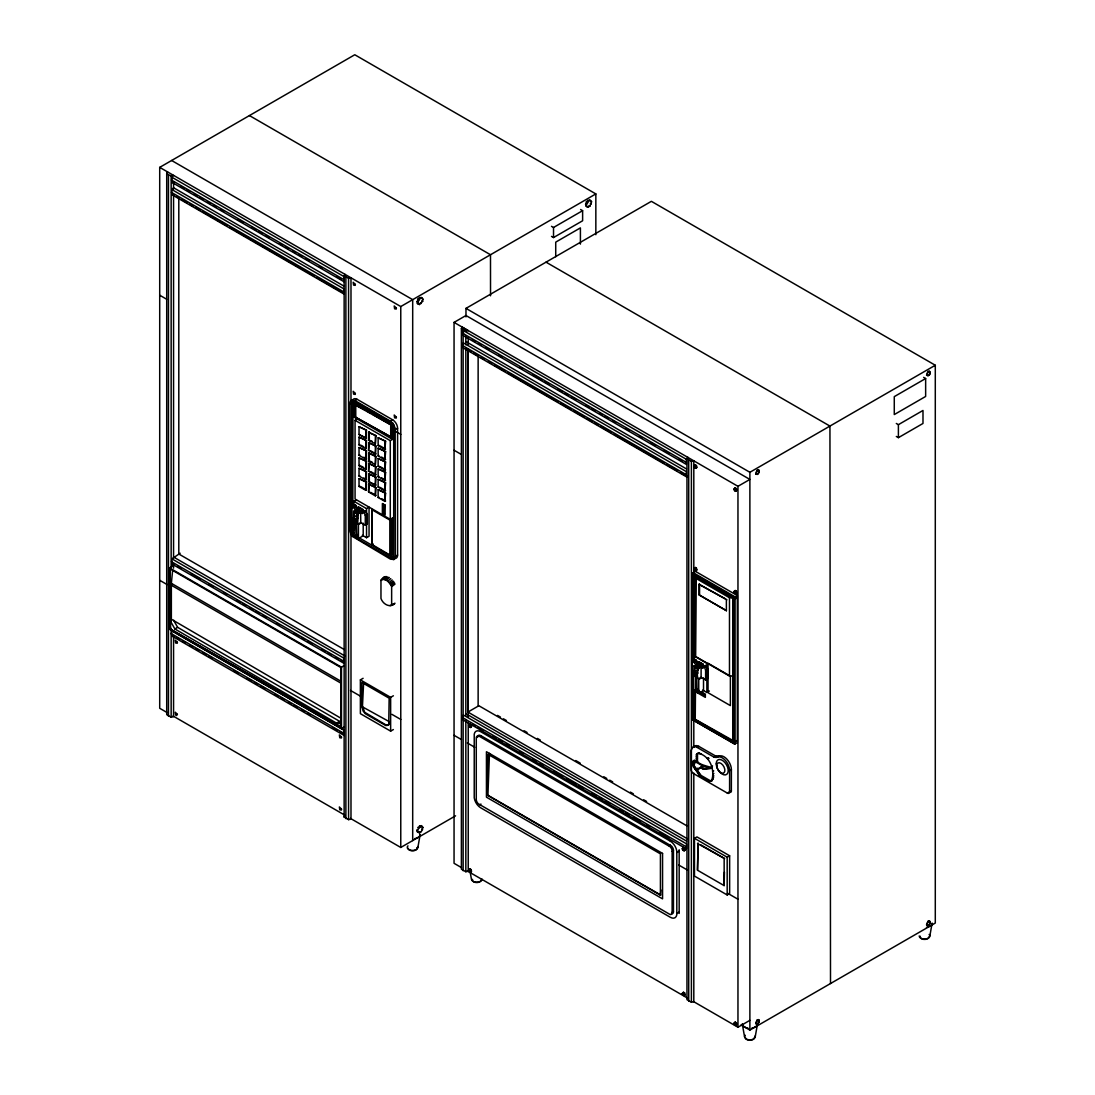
<?xml version="1.0" encoding="UTF-8"?>
<svg xmlns="http://www.w3.org/2000/svg" width="1095" height="1095" viewBox="0 0 1095 1095"><rect width="100%" height="100%" fill="white"/><g stroke="black" fill="none" stroke-linecap="round" stroke-linejoin="round"><path stroke-width="1.5" d="M697.501 870.224L698.049 843.246L697.501 870.224L724.151 885.609L724.425 872.126M660.846 889.961L660.422 895.162L660.422 853.867L487.905 754.263L487.905 795.559L489.479 753.346M363.608 683.061L362.472 706.179L364.717 712.311L386.33 725.164L388.561 724.972L389.341 723.754L387.958 725.328L385.727 725.52L365.306 713.721L363.061 710.956L361.87 706.535L361.87 682.459L389.149 698.213L388.739 724.096M717.389 757.097A10.457 6.036 60 0 1 725.301 760.354A10.457 6.036 60 0 1 729.626 770.62L729.585 792.356A3.285 1.889 60 0 1 727.326 793.081L693.422 773.508A3.285 1.889 60 0 1 691.178 770.182L691.123 750.431L692.464 747.433A8.295 4.791 60 0 1 694.066 746.694L694.901 746.68A9.485 5.475 60 0 1 696.598 747.119L714.077 757.165L716.349 757.398L719.155 756.084A10.457 6.036 60 0 1 727.066 759.341A10.457 6.036 60 0 1 731.392 769.607L731.351 791.343A3.285 1.889 60 0 1 729.845 792.356M340.6 718.06L171.354 619.222L171.354 583.334L172.613 570.577M393.694 557.56A5.242 3.025 60 0 1 391.449 558.258L354.931 537.33L351.276 532.047L351.646 402.193L354.931 401.947L391.449 423.176A5.242 3.025 60 0 1 393.694 426.475L393.694 559.572M352.836 507.847L352.96 402.043A5.242 3.025 60 0 1 353.329 401.222M422.054 297.867L419.426 297.594L417.742 299.263L417.154 303.424L419.481 304.519L422.643 301.358L422.944 299.14L421.11 297.32M418.112 832.296L416.839 829.887L417.154 831.735L419.481 832.83L421.274 831.789L422.944 827.45L421.11 825.63L417.742 827.574L418.687 828.121L422.054 826.178M590.67 200.522L588.042 200.234L586.359 201.918L585.77 206.079L588.097 207.16L589.89 206.134L591.574 201.795L589.726 199.974M758.26 469.81L759.246 472.424L757.192 474.463L755.701 473.765L757.165 469.974L758.862 470.166L759.246 472.424M758.26 1019.541L759.246 1022.155L757.192 1024.195L755.701 1023.496L757.165 1019.705L758.862 1019.883L759.246 1022.155M929.135 371.164L930.12 373.765L929.231 375.147L926.575 375.12L928.04 371.328L929.737 371.506L930.12 373.765M929.135 920.881L930.12 923.496L928.067 925.535L926.575 924.837L928.04 921.059L929.737 921.237L930.12 923.496M695.448 656.384L695.777 575.71L695.448 656.384L729.475 676.039L733.595 675.848M697.46 760.587L696.146 761.011A5.393 3.107 60 0 0 692.368 762.599A5.393 3.107 60 0 0 695.079 769.019L699.773 775.903L708.944 781.2L711.764 780.571C715.062 770.113 710.244 756.084 698.5 753.264L696.393 754.674L696.393 761.189L697.46 760.587L697.46 754.058L698.692 752.84L696.653 754.058M171.929 177.253L344.145 276.679L344.145 281.798L171.929 182.372L171.929 177.253L173.557 175.405L171.148 175.857L168.466 174.858L166.714 173.297L167.562 171.915M171.929 189.586L344.145 289.012L344.145 294.131L171.929 194.705L171.929 189.586L173.557 187.738L344.295 286.315M171.929 558.874L344.145 658.3L344.145 663.419L171.929 563.993L171.929 558.874L180.182 553.208M171.463 633.745L171.929 630.925L344.145 730.351L344.145 735.47L171.929 636.044L171.463 633.745L343.666 733.171M688.016 457.477L686.373 459.311L686.373 464.431L463.377 335.686L463.377 330.567L465.019 328.733M462.911 345.733L463.377 342.899L686.319 471.616L686.319 476.736L463.377 348.018L462.911 345.733L685.853 474.45M462.911 717.841L463.377 715.021L686.428 843.793L686.428 848.912L463.377 720.14L462.911 717.841L685.963 846.613M737.318 597.884L734.512 599.198L692.67 575.026L692.67 573.301L695.462 571.385L737.318 595.557L737.318 742.725L734.512 744.039L692.67 719.88L693.231 671.728M734.512 599.198L734.512 597.473L737.318 595.557M734.512 744.039L734.512 742.328L737.318 740.398M417.893 847.379L420.179 834.431A7.61 4.394 0 0 1 414.54 838.674M755.221 1036.814L757.507 1023.866A7.61 4.394 0 0 1 751.854 1028.109M929.847 935.979L932.132 923.044M699.103 768.348L699.021 768.553A3.997 2.299 60 0 1 695.612 768.211A3.997 2.299 60 0 1 693.724 763.448A3.997 2.299 60 0 1 696.612 762.435L697.666 761.819C702.046 767.157 723.371 767.718 703.332 769.279L700.526 767.663L699.103 768.348L701.594 767.061L704.386 768.676L712.024 767.978M700.157 767.732L700.088 767.937A3.997 2.299 60 0 1 697.46 768.225M418.112 303.986L417.797 302.124L420.37 298.141M586.728 206.626L586.414 204.765L589 200.782M417.797 830.434L418.687 828.121M756.303 474.121L756.686 471.425L758.862 470.166M926.575 375.12L927.178 375.462L927.561 372.765L929.737 371.506M756.303 1023.839L756.686 1021.142L758.862 1019.883M926.575 924.837L927.178 925.193L927.561 922.496L929.737 921.237M363.212 523.177L363.212 535.797L358.421 538.562L353.274 535.592L353.658 511.433L354.369 511.201C362.883 511.228 353.206 528.734 361.158 522.794M356.395 509.846L360.638 511.967L360.775 522.561L365.292 525.176L367.345 523.999L367.345 514.253L365.032 510.694L362.979 511.871L362.979 512.966A1.574 0.917 60 0 1 360.775 511.693L360.775 510.599L356.395 508.08L356.395 509.175A1.574 0.917 60 0 1 354.191 507.902L354.191 506.807L356.245 505.616L356.245 506.711A1.574 0.917 60 0 0 357.613 508.559M693.6 676.149L693.984 666.171L697.419 664.364L701.101 667.115L701.101 677.312L705.618 679.927L707.671 678.736L707.671 668.99L706.59 666.157L705.358 665.445L703.305 666.622L703.305 667.717A1.574 0.917 60 0 1 701.101 666.444L701.101 665.349L696.721 662.831L696.721 663.912A1.574 0.917 60 0 1 694.517 662.639L694.517 661.544L696.571 660.367L696.571 661.462A1.574 0.917 60 0 0 697.405 662.995M391.23 605.343L394.912 603.208L394.46 603.961C389.341 608.218 382.744 603.728 380.964 598.459L380.964 580.446L384.112 576.955L386.371 576.572L383.537 579.364L381.388 579.72M350.989 533.963L350.989 819.142L348.566 819.635L344.145 817.075L344.145 275.735L344.993 274.352M461.392 328.582L462.254 327.186L468.236 330.649L465.827 331.142L461.392 328.582L461.392 869.17L465.827 871.729L468.236 871.237L468.236 722.399M344.145 817.075L344.993 815.679M693.806 773.084L693.806 1001.733L691.397 1002.226L686.962 999.667L686.962 458.75L687.811 457.354M692.943 662.023L692.67 575.026M694.654 575.847L735.073 599.17L735.073 741.698L734.252 741.862L732.76 741.014L733.048 598.021M697.625 689.303L695.229 690.685L697.118 691.78L696.707 675.026L697.666 668.922L694.668 667.183L695.626 674.41L695.243 718.703L692.943 718.019L735.073 741.698M732.76 741.014L733.048 597.856M693.573 747.283L694.23 746.42A8.295 4.791 60 0 1 695.831 745.681L696.666 745.668A9.485 5.475 60 0 1 698.364 746.106L715.843 756.139L719.155 756.084M356.245 505.616L355.013 504.904L351.878 507.683L351.878 517.429L354.643 519.03M353.931 506.506L355.013 504.904M696.571 660.367L695.339 659.655L692.204 662.434L692.204 672.179L694.955 673.767M468.646 725.465L469.933 724.233L471.083 724.89L471.083 727.203L469.221 726.943L468.646 725.465L469.933 724.233M470.371 727.614L471.658 726.382M694.038 466.169L695.325 464.937L696.475 465.608L696.475 467.907L694.613 467.661L694.038 466.169L695.325 464.937M695.763 468.318L697.05 467.086M733.951 489.205L735.238 487.973L736.387 488.644L736.387 490.943L734.526 490.697L733.951 489.205L735.238 487.973M468.646 870.196L469.933 868.965L471.083 869.622L471.083 871.935L469.221 871.675L468.646 870.196L469.933 868.965M735.676 491.354L736.962 490.136M470.371 872.345L471.658 871.114M694.038 568.716L695.325 567.484L696.475 568.154L696.475 570.454L694.613 570.208L694.038 568.716L695.325 567.484M695.763 570.865L697.05 569.633M733.951 591.752L735.238 590.52L736.387 591.19L736.387 593.49L734.526 593.244L733.951 591.752L735.238 590.52M735.676 593.901L736.962 592.682M682.24 848.776L683.526 847.544L684.676 848.214L684.676 850.514L682.815 850.254L682.24 848.776L683.526 847.544M683.964 850.924L685.251 849.693M682.24 993.507L683.526 992.275L684.676 992.946L684.676 995.245L682.815 994.985L682.24 993.507L683.526 992.275M683.964 995.656L685.251 994.424M733.951 1023.36L735.238 1022.128L736.387 1022.798L736.387 1025.098L734.526 1024.852L733.951 1023.36L735.238 1022.128M735.676 1025.509L736.962 1024.277M380.964 580.446L383.674 577.708M382.032 579.447L384.797 576.668M382.538 579.419L385.317 576.627M383.537 579.364L384.892 579.679L387.808 576.901M384.892 579.679L386.302 580.227L389.286 577.476M389.834 520.057L371.876 509.681L371.876 544.461L391.257 555.781L389.834 554.823L389.834 520.057L391.257 518.784L391.257 555.781L392.434 555.097L392.434 518.113M386.302 580.227L387.712 581.294L390.764 578.612M387.712 581.294L389.081 582.567L392.202 579.939M390.08 583.772L393.256 581.212L393.789 581.856L390.573 584.388L391.64 586.605L391.64 604.618M391.23 585.401L394.46 582.923L394.912 584.196L391.64 586.605M167.111 712.558L159.706 708.287L159.706 167.371L354.78 54.75L595.844 193.924L595.844 234.7M159.706 167.371L400.77 306.545L595.844 193.924M551.497 226.323L553.522 227.486L582.622 210.678L582.622 220.766L553.522 237.56L551.497 236.397M465.977 316.907L465.977 308.379L651.374 201.329L935.294 365.251L935.294 923.044L749.883 1030.08L741.014 1024.961M454.055 322.395L465.977 315.511L749.883 479.432L737.962 486.317L454.055 322.395L454.055 863.312L461.447 867.582M354.862 400.606L390.491 421.178L392.913 423.313L395.158 428.008L395.322 556.37A6.844 3.956 60 0 1 393.913 559.504L390.491 559.162L352.439 536.441A6.844 3.956 60 0 1 350.017 530.213L350.017 403.398A6.844 3.956 60 0 1 352.439 399.949L354.862 400.606L357.107 399.305L392.735 419.878A6.844 3.956 60 0 1 397.581 428.254L397.581 555.069A6.844 3.956 60 0 1 395.158 558.505M351.139 404.123L352.836 403.152M353.945 402.673L355.464 401.797L392.913 423.423L391.394 424.299L353.945 402.673L353.945 417.086L391.394 438.712L392.913 437.836L392.913 425.024M372.847 414.43L391.353 425.12L391.353 437.165L355.122 416.976L355.122 404.931L364.307 409.503M355.122 416.976L391.353 437.165M392.9 517.839L390.285 519.358L355.067 499.019L355.067 420.329L357.682 418.81M359.037 426.735L366.496 430.225L365.785 438.424L359.037 434.537L359.037 426.735L366.496 430.225M359.037 434.537L366.496 438.014M359.037 437.124L366.496 440.614L365.785 448.813L359.037 444.912L359.037 437.124L366.496 440.614M368.591 432.265L376.05 435.742L375.339 443.94L368.591 440.053L368.591 432.265L376.05 435.742M390.491 421.178L392.735 419.878M355.122 404.931L391.353 425.12M359.037 444.912L359.749 444.502M368.591 440.053L371.999 441.189M359.037 447.513L366.496 450.989L365.785 459.188L359.037 455.301L359.037 447.513L366.496 450.989M368.591 442.64L376.05 446.13L375.339 454.329L368.591 450.428L368.591 442.64L376.05 446.13M378.145 437.781L385.604 441.258L384.892 449.456L378.145 445.569L378.145 437.781L385.604 441.258M395.322 429.555L397.581 428.254M359.037 455.301L359.749 454.89M368.591 450.428L369.302 442.229M378.145 445.569L378.856 445.159M359.037 457.902L366.496 461.378L365.785 469.577L359.037 465.69L359.037 457.902L366.496 461.378M343.857 727.217L341.476 728.586L169.574 629.338L169.574 567.908L173.119 565.855M368.591 453.029L376.05 456.519L375.339 464.704L368.591 460.817L368.591 453.029L376.05 456.519M355.067 420.329L390.285 440.655L392.9 439.15M378.145 448.156L385.604 451.646L384.892 459.845L378.145 455.944L378.145 448.156L385.604 451.646M359.037 465.69L359.749 465.279M368.591 460.817L371.999 461.967M378.145 455.944L378.856 455.534M359.037 468.277L366.496 471.767L365.785 479.966L359.037 476.065L359.037 468.277L366.496 471.767M368.591 463.418L376.05 466.894L375.339 475.093L368.591 471.206L368.591 463.418L376.05 466.894M378.145 458.545L385.604 462.035L384.892 470.22L378.145 466.333L378.145 458.545L385.604 462.035M359.037 476.065L359.749 475.654M368.591 471.206L369.302 463.007M378.145 466.333L378.856 465.922M359.037 478.666L366.496 482.156L365.785 490.341L359.037 486.454L359.037 478.666L366.496 482.156M368.591 473.793L376.05 477.283L375.339 485.482L368.591 481.581L368.591 473.793L376.05 477.283M378.145 468.934L385.604 472.41L384.892 480.609L378.145 476.722L378.145 468.934L385.604 472.41M359.037 486.454L359.749 486.043M368.591 481.581L376.05 485.071M378.145 476.722L378.856 476.311M368.591 484.182L376.05 487.672L375.339 495.857L368.591 491.97L368.591 484.182L376.05 487.672M378.145 479.309L385.604 482.799L384.892 490.998L378.145 487.097L378.145 479.309L385.604 482.799M368.591 491.97L369.302 483.771M378.145 487.097L378.856 486.686M353.931 506.177L353.931 501.318L356.45 499.867M378.145 489.698L385.604 493.188L384.892 501.387L378.145 497.486L378.145 489.698L385.604 493.188M354.191 507.902L356.245 506.711M356.395 508.08L358.448 506.889L362.828 509.421L362.828 510.516A1.574 0.917 60 0 0 363.417 511.803M353.658 511.433L356.532 509.599M354.369 511.201L357.107 509.613M378.145 497.486L378.856 497.075M360.638 508.162L355.848 512.049L355.848 513.309M170.163 619.907L171.354 619.222M360.775 510.599L362.828 509.421M357.34 512.912L360.063 511.324M360.775 511.693L362.828 510.516M357.901 513.555L362.691 510.79L362.116 510.147M353.931 501.318L366.538 508.6L369.056 507.149L369.056 536.263L366.538 537.713L362.336 535.291M358.038 513.952L362.691 510.79M354.356 516.813L354.356 512.446L357.353 514.171L356.395 520.289L356.792 537.029L354.903 535.948L355.314 519.66L354.356 516.813L357.942 514.746M362.979 511.871L364.211 512.597L366.264 511.406M355.314 519.66L357.709 518.277M383.25 504.617L384.427 504.946L384.126 513.788L383.25 513.281L383.25 504.617L384.427 504.946M365.292 525.176L365.292 515.43L367.345 514.253M170.163 628.954L341.284 727.285L170.163 628.954L170.163 568.989L340.887 667.539L340.887 727.518M170.56 628.722L170.601 619.88A20.819 12.018 60 0 0 171.176 622.412L174.871 628.954L177.65 627.353L341.106 722.194M358.038 524.149L360.775 522.561M351.139 530.774L352.836 529.802L352.836 517.976M383.25 513.281L384.427 513.61M354.903 535.948L357.298 534.565M354.931 537.33L356.614 536.358M371.876 544.461L373.327 544.064M390.422 557.82L393.132 557.287A5.242 3.025 60 0 0 394.789 557.136M395.322 556.37L397.581 555.069M169.574 567.908L341.476 667.156L343.857 665.787M694.613 465.348L696.475 465.608M694.613 467.661L696.475 467.907M393.379 729.557L390.641 731.131L360.378 713.666L360.378 679.872L363.102 678.298M465.977 308.379L749.883 472.287L935.294 365.251M755.701 473.765L758.356 473.793M925.645 378.528L894.273 396.636L894.273 414.567L925.645 396.458L925.645 378.528L923.632 377.364M734.526 488.384L736.387 488.644M734.526 490.697L736.387 490.943M361.87 706.535L389.752 721.933M174.871 628.954L336.493 723.111L339.258 721.523M360.378 679.872L390.641 697.351L393.379 695.777M896.312 423.464L898.393 424.668L922.989 410.461L922.989 423.464L898.393 437.658L896.312 436.453M694.613 567.894L696.475 568.154M694.613 570.208L696.475 570.454M470.85 351.604L467.907 349.894L467.907 712.065L478.501 705.946M699.007 594.831L726.382 610.64L699.007 594.831L699.007 584.292L725.506 598.951M469.221 724.644L471.083 724.89M469.221 726.943L471.083 727.203M479.637 736.47L670.126 846.722A4.421 2.56 60 0 1 672.138 850.651L672.138 912.929A4.421 2.56 60 0 1 670.126 914.53L478.282 803.771A4.421 2.56 60 0 1 476.27 799.843L476.27 737.578A4.421 2.56 60 0 1 478.282 735.963L480.965 735.717L671.44 845.97A4.421 2.56 60 0 1 673.452 849.898L673.452 912.162A4.421 2.56 60 0 1 671.44 913.777M734.526 590.93L736.387 591.19M734.526 593.244L736.387 593.49M699.007 584.292L726.943 599.773M694.517 662.639L696.571 661.462M696.721 662.831L698.774 661.64L703.141 664.159L703.141 665.254A1.574 0.917 60 0 0 704.509 667.101M693.984 666.171L697.419 664.364M696.174 667.799L699.76 665.733M701.101 665.349L703.141 664.159M694.12 665.924L697.652 667.649L700.389 666.075M701.101 666.444L703.141 665.254M701.471 677.531C695.229 684.402 696.352 663.994 703.017 665.527L702.442 664.884M698.364 668.703L703.017 665.527M694.668 671.563L698.268 669.483M703.305 666.622L704.537 667.334L706.59 666.157M695.626 674.41L698.021 673.028M705.618 679.927L705.618 670.181L707.671 668.99M350.482 818.43L400.77 847.462L455.575 815.816M479.637 804.839L480.965 804.072M698.364 678.886L701.101 677.312M698.569 689.85L696.174 691.821M697.666 691.424L705.166 695.763L698.911 692.149M693.6 690.343L698.747 693.299L703.524 690.548L703.524 677.928M702.661 690.042L706.864 692.464L709.382 691.013M698.61 691.315L705.166 694.75L698.911 691.137M469.221 869.375L471.083 869.622M469.221 871.675L471.083 871.935M697.132 747.379L698.897 746.352M698.5 753.264L699.568 752.662M696.393 754.674L697.46 754.058M700.266 754.291L701.334 753.675M696.393 756.672L697.46 756.056M696.393 758.712L697.46 758.096M707.329 758.37L708.397 757.754M708 758.999L709.067 758.397M714.077 757.165L715.843 756.139M695.079 769.019L696.133 768.403A5.393 3.107 60 0 1 694.326 760.259M715.103 757.453L716.869 756.44M695.339 769.388L696.393 768.786L700.827 775.287L710.012 780.584L712.174 780.557L711.12 781.173M716.349 757.398L718.115 756.371M699.91 767.704L700.978 767.102M695.955 770.141L697.009 769.539M700.526 767.663L701.594 767.061M696.612 762.435L703.318 766.308L704.372 765.692M696.68 771.455L697.748 770.839M703.332 769.279L704.386 768.676M698.021 773.563L699.075 772.947M711.49 766.541L712.544 765.925M698.815 774.822L699.869 774.206M703.318 766.308L710.778 768.129L711.832 767.513M699.773 775.903L700.827 775.287M712.64 771.482L713.707 770.866M712.831 774.028L713.885 773.412M712.831 776.464L713.885 775.862M712.585 777.943L713.653 777.327M708.944 781.2L710.012 780.584M712.243 779.312L713.297 778.709L711.764 780.571M709.971 781.46L711.025 780.844M729.626 770.62L731.392 769.607M729.626 791.726L731.392 790.713M727.326 793.081L729.092 792.068M668.758 845.655L670.072 844.902M694.476 838.318L696.94 836.909L729.64 855.784L729.64 893.547L727.176 894.957L694.476 876.082L694.476 838.318L727.176 857.207L729.64 855.784M672.138 851.28L673.452 850.528M676.806 852.457L679.174 851.089M682.815 847.954L684.676 848.214M682.815 850.254L684.676 850.514M697.501 843.561L724.698 858.631L701.005 844.957M672.138 912.299L673.452 911.533M676.806 913.476L679.174 912.108M682.815 992.686L684.676 992.946M682.815 994.985L684.676 995.245M734.526 1022.538L736.387 1022.798M734.526 1024.852L736.387 1025.098M693.6 1001.61L737.962 1027.233L749.883 1020.348M755.701 1023.496L758.356 1023.524M390.08 605.644L393.256 604.289M344.145 275.735L348.566 278.294L350.989 277.801L350.989 400.756M686.962 458.75L691.397 461.31L693.806 460.817L693.806 573.438M692.943 575.491L695.243 576.175M732.76 598.486L735.073 599.17M166.714 173.297L166.714 714.638L171.148 717.198L173.557 716.705L173.557 636.441M695.448 578.092L729.475 597.733L733.595 597.541M171.929 182.372L173.557 182.331M171.929 194.705L173.557 194.65M171.929 563.993L173.557 563.952M171.929 636.044L173.557 636.003M692.67 719.88L735.073 744.025M480.965 735.717L479.596 735.21A4.421 2.56 60 0 0 477.584 736.812L477.584 737.441M336.493 723.111L339.258 723.699L340.969 721.482A11.894 6.871 60 0 0 341.079 721.085M928.642 375.475L927.465 375.462L928.067 375.818M590.616 201.247L591.574 201.795M590.314 203.465L591.259 204.012M586.359 201.918L587.317 202.465M588.932 205.586L589.89 206.134M585.469 204.217L586.414 204.765M587.153 206.613L588.097 207.16M580.596 209.515L582.622 210.678M546.022 262.157L829.942 426.078L830.503 983.543M249.441 115.577L490.492 254.738L490.533 295.801M421.999 298.593L422.944 299.14M421.684 300.81L422.643 301.358M417.742 299.263L418.687 299.811M420.316 302.932L421.274 303.479M416.839 301.577L417.797 302.124M171.628 160.486L412.692 299.66L412.692 840.577M418.523 303.972L419.481 304.519M463.377 330.567L686.373 459.311M462.911 333.4L685.908 462.145M472.397 339.902L475.353 341.613M478.31 343.324L481.266 345.021M485.687 347.58L488.644 349.291M498.978 355.259L501.934 356.956M519.66 367.195L522.616 368.892M532.95 374.86L541.806 379.979M544.762 381.69L549.197 384.249M558.053 389.355L562.488 391.914M565.431 393.625L568.387 395.322M571.344 397.033L575.778 399.593M586.112 405.561L589.069 407.258M592.025 408.969L594.968 410.68M599.403 413.239L602.359 414.937M605.316 416.647L608.259 418.345M612.694 420.904L615.65 422.615M625.984 428.583L628.941 430.28M639.275 436.248L642.231 437.959M651.087 443.078L655.522 445.638M664.378 450.743L668.812 453.303M679.146 459.27L682.103 460.981M466.497 341.914L686.483 468.92M467.976 349.688L470.918 351.386M473.875 353.096L476.831 354.794M481.252 357.353L484.209 359.064M494.543 365.018L503.399 370.137M507.834 372.697L516.689 377.816M519.646 379.513L524.067 382.073M527.024 383.784L529.98 385.481M532.937 387.192L537.358 389.738M540.314 391.449L543.271 393.16M547.692 395.706L550.648 397.417M560.982 403.384L563.939 405.082M566.895 406.792L569.838 408.503M574.273 411.049L577.229 412.76M587.563 418.728L590.506 420.425M600.854 426.393L609.71 431.512M625.943 440.888L630.378 443.448M633.334 445.145L636.277 446.856M639.234 448.567L643.668 451.113M654.002 457.08L656.945 458.791M667.279 464.759L670.236 466.456M673.192 468.167L676.149 469.864M680.57 472.424L683.526 474.135M473.807 353.302L478.228 355.861M481.184 357.572L484.141 359.269M488.562 361.829L491.518 363.526M494.475 365.237L504.795 371.205M507.751 372.902L557.93 401.879M560.886 403.576L571.22 409.544M574.163 411.255L584.497 417.222M587.454 418.92L591.875 421.479M594.831 423.176L597.788 424.887M600.731 426.585L611.065 432.552M614.021 434.263L664.2 463.226M667.156 464.937L677.476 470.905M680.433 472.602L687.811 476.859M171.463 180.073L343.666 279.499M180.921 186.574L183.864 188.272M186.807 189.969L189.75 191.666M194.171 194.226L197.114 195.923M200.056 197.62L202.999 199.317M207.42 201.863L210.363 203.574M213.306 205.271L216.249 206.969M220.656 209.515L223.599 211.212M238.327 219.712L242.734 222.271M251.576 227.363L255.984 229.909M258.926 231.606L261.869 233.317M266.29 235.863L269.233 237.56M279.54 243.514L282.483 245.212M285.425 246.909L288.368 248.606M292.789 251.152L295.732 252.863M298.675 254.56L301.618 256.257M306.025 258.803L308.968 260.5M319.275 266.455L322.217 268.152M336.945 276.652L341.353 279.198M171.463 192.405L343.666 291.831M182.386 199.755L185.342 201.453M195.635 207.407L198.578 209.104M208.885 215.044L217.713 220.15M220.656 221.847L225.077 224.393M233.906 229.498L238.327 232.044M241.27 233.741L244.212 235.452M247.155 237.15L251.576 239.695M254.519 241.393L257.462 243.09M260.405 244.787L263.347 246.498M267.755 249.044L270.711 250.741M281.004 256.695L283.947 258.393M294.254 264.333L303.082 269.438M307.503 271.984L310.446 273.682M319.275 278.787L323.696 281.333M326.638 283.03L329.581 284.727M332.524 286.438L336.945 288.984M339.888 290.681L342.831 292.379M176.514 196.58L179.47 198.291M182.427 200.002L186.862 202.561M189.818 204.259L192.775 205.969M195.731 207.68L200.166 210.24M203.123 211.937L207.557 214.497M210.514 216.208L213.457 217.919M216.413 219.616L226.761 225.597M229.717 227.295L234.152 229.854M237.109 231.565L247.456 237.533M250.413 239.244L266.66 248.633M269.616 250.331L279.964 256.312M282.921 258.023L293.268 263.991M296.225 265.702L300.66 268.261M303.616 269.959L306.573 271.669M309.529 273.38L313.964 275.94M316.92 277.637L327.254 283.619M330.211 285.316L334.646 287.875M337.602 289.586L340.559 291.297M693.217 572.685L735.073 596.857M692.67 573.301L734.512 597.473M704.509 580.747L707.411 582.43M710.327 584.114L713.228 585.784M692.505 574.259L734.362 598.417M454.055 450.237L460.981 454.233M367.154 411.145L370 412.788M159.706 295.212L166.632 299.222M396.363 431.854L400.77 434.387M380.211 445.939L385.604 449.046M361.09 445.282L363.786 446.842M370.644 450.798L376.05 453.919M381.553 457.094L385.604 459.435M363.786 457.231L366.496 458.791M380.211 466.703L385.604 469.823M361.09 466.059L363.786 467.606M370.644 471.575L376.05 474.683M381.553 477.872L385.604 480.199M693.286 660.832L694.517 661.544M363.786 477.995L366.496 479.555M380.211 487.467L385.604 490.587M361.09 486.823L366.496 489.944M370.644 492.339L376.05 495.46M381.553 498.636L385.604 500.976M701.101 691.753L705.358 694.203L705.358 697.378L696.858 692.478M352.96 506.095L354.191 506.807M692.67 718.156L734.512 742.328M692.505 719.114L734.362 743.272M358.092 537.221L392.106 556.849M928.642 925.207L927.465 925.193L928.067 925.535M497.541 715.405L500.483 717.102M503.44 718.813L506.396 720.51M524.094 730.735L527.051 732.445M537.385 738.413L540.341 740.111M575.765 760.56L580.186 763.119M603.797 776.752L606.753 778.463M609.71 780.16L612.653 781.871M630.364 792.096L633.321 793.793M643.655 799.761L646.597 801.458M686.866 825.835L478.132 705.317L478.132 356.121M467.907 712.065L687.811 839.016M466.497 714.022L686.579 841.097M344.323 649.568L178.8 554.002L178.8 198.003M578.625 785.485L581.568 787.182M635.976 818.608L640.383 821.154M472.397 724.356L475.353 726.067M478.31 727.764L482.744 730.324M493.078 736.292L496.035 738.003M498.991 739.714L501.948 741.411M506.369 743.97L509.326 745.681M519.673 751.649L522.63 753.346M532.964 759.328L535.92 761.025M540.355 763.585L543.298 765.295M553.646 771.263L562.501 776.382M566.936 778.942L575.806 784.047M578.749 785.758L583.183 788.318M592.053 793.437L596.474 795.997M599.43 797.694L602.387 799.405M605.343 801.102L609.778 803.662M620.112 809.643L623.069 811.34M626.025 813.051L628.982 814.748M633.403 817.308L636.359 819.019M646.707 824.987L649.65 826.698M659.998 832.665L668.853 837.784M173.557 557.04L344.993 656.014M171.463 561.708L343.666 661.134M177.979 566.498L180.921 568.209M191.228 574.15L200.056 579.255M208.885 584.347L213.306 586.893M223.599 592.847L226.555 594.544M236.848 600.498L239.791 602.195M242.734 603.892L245.677 605.59M250.098 608.149L253.041 609.847M255.984 611.544L258.926 613.241M263.347 615.787L266.29 617.498M276.597 623.438L279.54 625.135M294.254 633.635L298.675 636.181M301.618 637.892L304.561 639.589M307.503 641.287L311.924 643.833M322.217 649.787L325.16 651.484M328.103 653.181L331.06 654.878M335.467 657.438L338.41 659.135M341.353 660.832L344.295 662.53M454.055 735.306L461.447 739.577M467.36 742.999L474.751 747.269M678.818 865.077L687.687 870.196M727.614 893.246L737.962 899.228M171.354 583.334L340.6 681.049M171.354 585.25L340.6 682.965M159.706 580.295L167.111 584.566M350.482 690.439L360.844 696.406M391.887 714.337L400.77 719.456M488.165 795.408L660.682 895.012M487.905 795.559L660.422 895.162M176.5 637.701L179.443 639.398M182.386 641.095L185.342 642.792M189.75 645.338L192.693 647.049M195.635 648.746L198.578 650.444M202.999 652.99L205.942 654.687M208.885 656.398L211.828 658.095M233.906 670.838L238.327 673.384M247.155 678.489L251.576 681.035M254.519 682.732L257.462 684.43M260.405 686.141L264.812 688.687M275.119 694.627L278.062 696.338M281.004 698.035L283.947 699.732M288.368 702.278L291.311 703.976M294.254 705.673L297.197 707.384M301.618 709.93L304.561 711.627M307.503 713.324L310.446 715.021M332.524 727.778L336.945 730.324M339.888 732.021L342.831 733.718M421.999 826.903L422.944 827.45M419.426 825.904L420.37 826.451M421.684 829.12L422.643 829.668M419.426 831.762L420.37 832.309M418.523 832.282L419.481 832.83M467.36 870.99L687.687 998.202M173.024 715.979L344.569 815.022M177.65 627.353L173.941 620.824A20.819 12.018 60 0 1 173.79 620.249M389.081 582.567L390.573 584.388M735.676 489.054L736.251 490.546M734.663 488.794L735.238 490.286M695.763 466.018L696.338 467.497M735.676 591.601L736.251 593.093M734.663 591.341L735.238 592.833M695.763 568.565L696.338 570.043M683.964 848.625L684.539 850.103M735.676 1023.209L736.251 1024.687M734.663 1022.949L735.238 1024.441M683.964 993.357L684.539 994.835M682.951 993.097L683.526 994.575M470.371 725.301L470.946 726.793M470.371 870.032L470.946 871.524M704.537 667.334L705.618 670.181M364.211 512.597L365.292 515.43M744.559 1036.814L742.273 1023.866A7.61 4.394 0 0 0 747.912 1028.109M469.988 871.018L471.411 879.107A5.324 3.08 0 0 0 476.736 882.187A5.324 3.08 0 0 0 482.074 879.107M352.836 529.802L352.96 531.075A5.242 3.025 60 0 0 353.918 533.539M898.393 424.668L898.393 437.658M749.883 472.287L749.883 1030.08M737.962 486.317L737.962 1027.233M734.252 599.348L734.252 741.862M733.349 599.006L733.349 741.534M729.475 597.733L729.475 676.039M727.176 857.207L727.176 894.957M726.382 600.101L726.382 610.64M724.151 858.945L724.151 885.609M706.864 692.464L706.864 663.351L694.244 656.069L694.244 660.915M705.358 665.445L705.358 666.526M704.865 694.928L704.865 695.941M700.964 664.035L700.964 662.899L698.911 664.09L698.911 665.212L696.174 666.8L696.174 668.059M699.554 583.963L699.554 594.503M698.774 661.64L698.774 662.735M698.747 679.119L698.747 693.299M695.243 576.025L695.243 655.932M694.422 576.353L694.422 661.188M694.422 673.055L694.422 676.45M694.422 690.028L694.422 718.868M694.244 672.248L694.244 675.478M693.806 720.181L693.806 747.488M693.518 576.011L693.518 662.543M693.518 671.03L693.518 718.539M693.231 575.026L693.231 661.558M692.943 672.207L692.943 718.019M691.397 461.31L691.397 1002.226M688.714 460.297L688.714 1001.213M679.174 849.775L679.174 913.422M580.405 244.103L580.405 227.883L555.726 242.132L555.726 256.736M553.522 227.486L553.522 237.56M468.236 337.493L468.236 344.336M468.236 349.469L468.236 717.28M465.827 336.274L465.827 344.829M465.827 348.251L465.827 716.062M465.827 719.483L465.827 871.729M463.144 330.129L463.144 870.717M400.77 306.545L400.77 847.462M393.694 424.477L393.694 426.475M391.394 424.299L391.394 438.712M390.723 425.476L390.723 437.521M390.641 697.351L390.641 731.131M390.285 440.655L390.285 519.358M384.892 441.668L384.892 449.456M384.892 452.057L384.892 459.845M384.892 462.432L384.892 470.22M384.892 472.821L384.892 480.609M384.892 483.21L384.892 490.998M384.892 493.599L384.892 501.387M384.126 505.123L384.126 513.788M383.551 504.439L383.551 513.117M375.339 436.152L375.339 443.94M375.339 446.541L375.339 454.329M375.339 456.916L375.339 464.704M375.339 467.305L375.339 475.093M375.339 477.694L375.339 485.482M375.339 488.069L375.339 495.857M372.149 509.435L372.149 544.749M369.302 431.854L369.302 439.642M369.302 452.618L369.302 460.406M369.302 473.382L369.302 481.17M366.538 508.6L366.538 537.713M365.785 430.636L365.785 438.424M365.785 441.025L365.785 448.813M365.785 451.4L365.785 459.188M365.785 461.789L365.785 469.577M365.785 472.178L365.785 479.966M365.785 482.553L365.785 490.341M365.032 510.694L365.032 511.789M358.448 506.889L358.448 507.984M358.421 524.368L358.421 538.562M355.752 404.561L355.752 416.606M353.931 517.497L353.931 530.445M352.439 399.949L352.439 401.591M352.439 534.812L352.439 536.441M348.566 278.294L348.566 819.635M345.883 277.281L345.883 818.622M341.476 667.156L341.476 728.586M173.557 182.194L173.557 189.038M173.557 194.883L173.557 557.889M173.557 564.719L173.557 568.141M171.148 175.857L171.148 566.923M171.148 628.407L171.148 717.198M168.466 174.858L168.466 716.198M931.872 924.18A7.61 4.394 0 0 1 926.493 927.287M929.135 934.446A5.324 3.08 0 0 1 925.905 938.962A5.324 3.08 0 0 1 919.198 935.979M928.888 936.909A4.366 2.518 0 0 1 923.947 939.4A4.366 2.518 0 0 1 920.306 936.252M755.03 1036.007A5.324 3.08 0 0 1 749.199 1039.853A5.324 3.08 0 0 1 745.271 1035.268M754.263 1037.731A4.366 2.518 0 0 1 749.883 1040.25A4.366 2.518 0 0 1 745.517 1037.731M694.75 763.749A3.997 2.299 60 0 1 697.666 761.819M481.116 880.024A4.366 2.518 0 0 1 476.174 882.529A4.366 2.518 0 0 1 472.52 879.381M417.715 846.586A5.324 3.08 0 0 1 411.871 850.432A5.324 3.08 0 0 1 407.956 845.833M416.784 847.639A4.366 2.518 0 0 1 413.143 850.801A4.366 2.518 0 0 1 408.202 848.296M352.439 400.743A6.844 3.956 60 0 1 357.107 399.305M177.39 642.313L177.239 643.244L175.638 642.998L175.241 640.164L177.39 642.313M177.39 714.351L176.541 715.555L175.638 715.035L175.241 712.202L177.39 714.351M355.341 284.426L355.177 285.357L353.589 285.111L353.179 282.277L355.341 284.426M355.341 393.461L355.177 394.405L353.589 394.145L353.179 391.312L355.341 393.461M396.376 308.119L396.212 309.05L394.611 308.804L394.214 305.97L396.376 308.119M341.517 737.072L341.366 738.003L339.765 737.756L339.368 734.923L341.517 737.072M396.376 417.154L396.212 418.085L394.611 417.838L394.214 415.005L396.376 417.154M341.517 809.109L341.366 810.054L339.765 809.794L339.368 806.96L341.517 809.109M730.379 676.135L708.041 663.241L708.041 692.711L730.379 705.604L730.379 676.135M385.125 505.123L382.374 503.536L382.374 513.363L385.125 514.951L385.125 505.123M670.373 841.193L480.664 731.679A9.239 5.338 60 0 0 474.231 734.197L474.231 797.831A9.239 5.338 60 0 0 480.664 807.781L670.373 917.309A9.239 5.338 60 0 0 676.806 914.79L676.806 851.144A9.239 5.338 60 0 0 670.373 841.193M662.557 853.416L486.44 751.731L486.44 797.174L662.557 898.858L662.557 853.416M716.226 763.899A8.486 4.9 60 0 0 725.355 774.904A8.486 4.9 60 0 0 725.082 762.75A8.486 4.9 60 0 0 716.226 763.899M716.732 765.775A5.776 3.326 60 0 0 722.933 773.248A5.776 3.326 60 0 0 722.755 764.994A5.776 3.326 60 0 0 716.732 765.775"/></g></svg>
